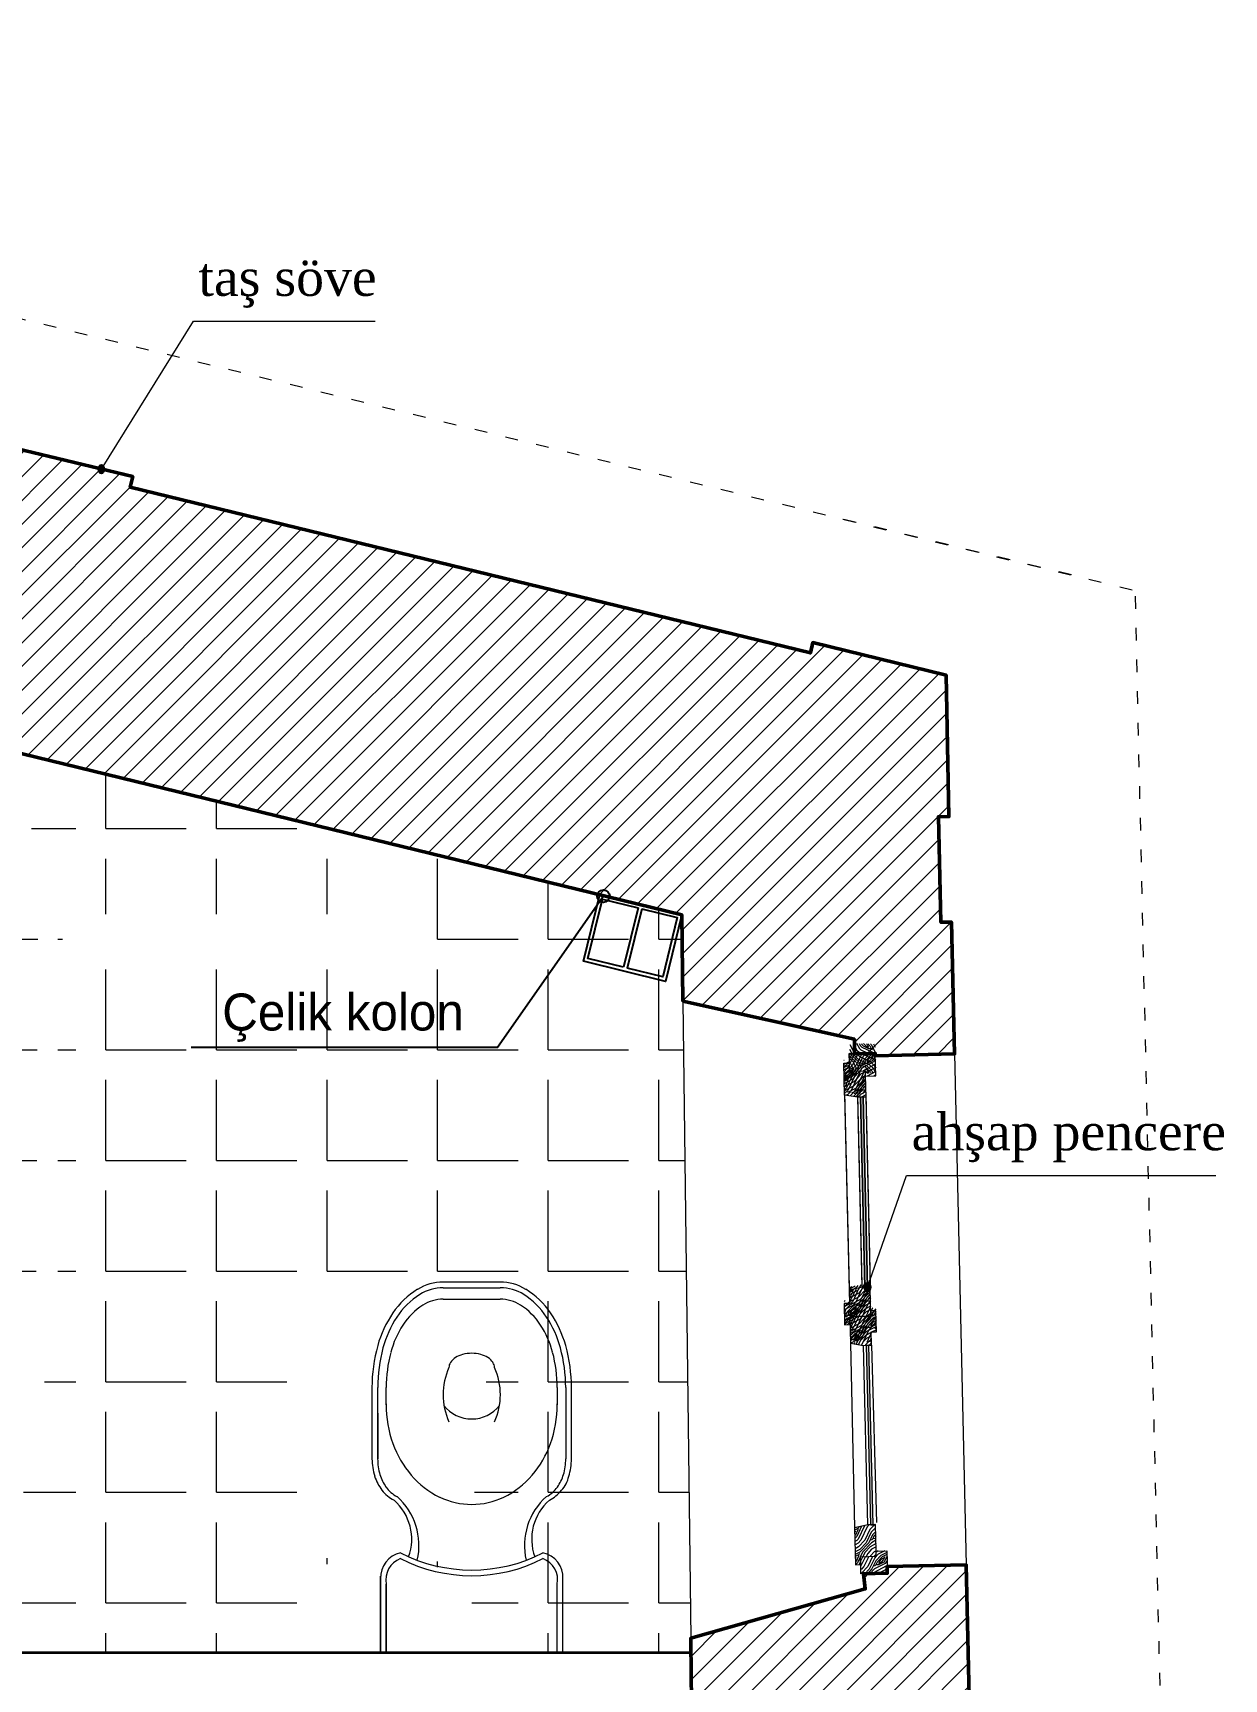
# Model space of a CAD drawing. Header units: millimetres. Extents: x 4980 to 19099, y 3891 to 5773.
# Drawn here: x 18443.1 to 18668.8, y 4458.4 to 4770.2 of the extents above; entities that cross this region are included whole.
import ezdxf

# ---------------------------------------------------------------- set-up
doc = ezdxf.new("R2010")
doc.units = ezdxf.units.MM
doc.linetypes.add('ACAD_ISO03W100', pattern=[30, 12, -18])
for name, color, linetype, lineweight in [('a 0', 252, 'Continuous', 0), ('a 2', 132, 'Continuous', 20), ('a ahşap tarama', 46, 'Continuous', 0), ('a alçıpan duvar', 162, 'Continuous', 35), ('a donatı ıslak', 52, 'Continuous', 15), ('a duvar', 84, 'Continuous', 50), ('a pencere 0', 252, 'Continuous', 0), ('a pencere cam', 121, 'Continuous', 0), ('a pencere doğrama', 41, 'Continuous', 20), ('no3_duvar tarama', 253, 'Continuous', 9), ('PLAN YAZI', 4, 'Continuous', 9)]:
    doc.layers.add(name, color=color, linetype=linetype, lineweight=lineweight)
doc.layers.add('a yazı', color=30, linetype='Continuous')
doc.styles.get("Standard").update_dxf_attribs({"font": 'stylu.ttf', "height": 10})
pattern_1 = [(271.319266, (10507.396, 16476.157), (-4.883557, -5.1137922), [0.25, -4.75]), (181.319266, (10505.6924, 16474.1174), (-5.1137922, 4.883557), [0.5, -4.5]), (226.319266, (10506.1692, 16475.1286), (-4.9986746, -0.11511755), [0.3535, -1.0605, 0.3535, -0.707, 2.475, -2.1215678]), (226.319266, (10507.64, 16476.413), (-4.9986746, -0.11511755), [0.35355, -0.7071, 0.35355, -5.6568678]), (226.319266, (10507.1805, 16474.6518), (-4.9986746, -0.11511755), [0.35355, -6.7175178]), (226.319266, (10507.442, 16474.1577), (-4.9986746, -0.11511755), [0.35355, -6.7175178]), (226.319266, (10506.9248, 16474.896), (-4.9986746, -0.11511755), [0.35355, -6.7175178]), (226.319266, (10506.669, 16475.14), (-4.9986746, -0.11511755), [0.7071, -6.3639678]), (226.319266, (10502.949, 16473.804), (-4.9986746, -0.11511755), [0.7071, -6.3639678]), (226.319266, (10506.4077, 16475.6342), (-4.9986746, -0.11511755), [1.4142, -5.6568678]), (226.319266, (10506.152, 16475.8784), (-4.9986746, -0.11511755), [1.4142, -5.6568678]), (226.319266, (10504.7272, 16472.5947), (-4.9986746, -0.11511755), [1.4142, -5.6568678]), (226.319266, (10505.6464, 16476.117), (-4.9986746, -0.11511755), [1.06066, -6.0104078]), (226.319266, (10504.8735, 16477.0993), (-4.9986746, -0.11511755), [1.06066, -6.0104078]), (226.319266, (10505.385, 16476.611), (-4.9986746, -0.11511755), [1.06066, -6.0104078]), (226.319266, (10503.96, 16473.3273), (-4.9986746, -0.11511755), [1.767767, -5.3033008]), (226.319266, (10503.6987, 16473.8214), (-4.9986746, -0.11511755), [1.767767, -5.3033008]), (226.319266, (10504.96, 16473.3503), (-4.9986746, -0.11511755), [2.4748737, -4.596194]), (244.754215, (10506.9075, 16475.6458), (0.11511754, -4.99867462), [0.559017, -10.6213229]), (244.754215, (10505.431, 16474.6115), (0.11511754, -4.99867462), [0.559017, -10.6213229]), (244.754215, (10505.925, 16474.873), (0.11511754, -4.99867462), [0.559017, -10.6213229]), (244.754215, (10507.4016, 16475.9072), (0.11511754, -4.99867462), [1.118034, -10.0623059]), (244.754215, (10505.1753, 16474.8557), (0.11511754, -4.99867462), [1.677051, -9.5032889]), (244.754215, (10504.9138, 16475.3498), (0.11511754, -4.99867462), [2.236068, -8.9442719]), (244.754215, (10504.6524, 16475.8439), (0.11511754, -4.99867462), [2.236068, -8.9442719]), (244.754215, (10503.1355, 16476.5592), (0.11511754, -4.99867462), [2.236068, -8.9442719]), (244.754215, (10503.6354, 16476.5707), (0.11511754, -4.99867462), [2.795085, -8.3852549]), (244.754215, (10504.141, 16476.3322), (0.11511754, -4.99867462), [2.795085, -8.3852549]), (207.884318, (10506.1808, 16474.6288), (-4.99867462, -0.11511755), [0.559017, -10.6213229]), (207.884318, (10506.6634, 16475.39), (-4.99867462, -0.11511755), [0.559017, -10.6213229]), (207.884318, (10507.396, 16476.1571), (-4.99867462, -0.11511755), [1.118034, -10.0623059]), (207.884318, (10506.6806, 16474.6403), (-4.99867462, -0.11511755), [1.118034, -10.0623059]), (207.884318, (10507.6343, 16476.6628), (-4.99867462, -0.11511755), [1.677051, -9.5032889]), (207.884318, (10507.6228, 16477.1626), (-4.99867462, -0.11511755), [2.236068, -8.9442719]), (207.884318, (10507.4765, 16472.658), (-4.99867462, -0.11511755), [2.236068, -8.9442719]), (207.884318, (10506.9363, 16474.396), (-4.99867462, -0.11511755), [2.236068, -8.9442719]), (207.884318, (10507.4592, 16473.4079), (-4.99867462, -0.11511755), [2.795085, -8.3852549]), (207.884318, (10507.1978, 16473.902), (-4.99867462, -0.11511755), [2.795085, -8.3852549])]
pattern_2 = [(45, (80283.5875, 25655.133), (-2.24506403, 2.24506403), [])]
pattern_3 = [(271.32673, (10361.488, 21165.704), (-4.8828908, -5.1144284), [0.25, -4.75]), (181.32673, (10359.7846, 21163.664), (-5.1144284, 4.8828908), [0.5, -4.5]), (226.326731, (10360.2613, 21164.6755), (-4.9986596, -0.1157688), [0.3535, -1.0605, 0.3535, -0.707, 2.475, -2.1215678]), (226.326731, (10361.732, 21165.96), (-4.9986596, -0.1157688), [0.35355, -0.7071, 0.35355, -5.6568678]), (226.326731, (10361.2726, 21164.1988), (-4.9986596, -0.1157688), [0.35355, -6.7175178]), (226.326731, (10361.534, 21163.7047), (-4.9986596, -0.1157688), [0.35355, -6.7175178]), (226.326731, (10361.017, 21164.443), (-4.9986596, -0.1157688), [0.35355, -6.7175178]), (226.326731, (10360.7612, 21164.687), (-4.9986596, -0.1157688), [0.7071, -6.3639678]), (226.326731, (10357.041, 21163.3506), (-4.9986596, -0.1157688), [0.7071, -6.3639678]), (226.326731, (10360.4997, 21165.181), (-4.9986596, -0.1157688), [1.4142, -5.6568678]), (226.326731, (10360.244, 21165.4253), (-4.9986596, -0.1157688), [1.4142, -5.6568678]), (226.326731, (10358.8196, 21162.1414), (-4.9986596, -0.1157688), [1.4142, -5.6568678]), (226.326731, (10359.7383, 21165.6637), (-4.9986596, -0.1157688), [1.06066, -6.0104078]), (226.326731, (10358.9654, 21166.646), (-4.9986596, -0.1157688), [1.06066, -6.0104078]), (226.326731, (10359.4768, 21166.1577), (-4.9986596, -0.1157688), [1.06066, -6.0104078]), (226.326731, (10358.0525, 21162.874), (-4.9986596, -0.1157688), [1.767767, -5.3033008]), (226.326731, (10357.791, 21163.368), (-4.9986596, -0.1157688), [1.767767, -5.3033008]), (226.326731, (10359.0522, 21162.897), (-4.9986596, -0.1157688), [2.4748737, -4.5961941]), (244.76168, (10360.9996, 21165.1927), (0.1157688, -4.99865958), [0.559017, -10.6213229]), (244.76168, (10359.523, 21164.1583), (0.1157688, -4.99865958), [0.559017, -10.6213229]), (244.76168, (10360.0172, 21164.4198), (0.1157688, -4.99865958), [0.559017, -10.6213229]), (244.76168, (10361.4936, 21165.4542), (0.1157688, -4.99865958), [1.118034, -10.0623059]), (244.76168, (10359.2674, 21164.4024), (0.1157688, -4.99865958), [1.677051, -9.5032889]), (244.76168, (10359.0059, 21164.8965), (0.1157688, -4.99865958), [2.236068, -8.9442719]), (244.76168, (10358.7444, 21165.3906), (0.1157688, -4.99865958), [2.236068, -8.9442719]), (244.76168, (10357.2274, 21166.1056), (0.1157688, -4.99865958), [2.236068, -8.9442719]), (244.76168, (10357.7273, 21166.1172), (0.1157688, -4.99865958), [2.795085, -8.3852549]), (244.76168, (10358.233, 21165.8789), (0.1157688, -4.99865958), [2.795085, -8.3852549]), (207.891782, (10360.273, 21164.1756), (-4.99865958, -0.1157688), [0.559017, -10.6213229]), (207.891782, (10360.7554, 21164.937), (-4.99865958, -0.1157688), [0.559017, -10.6213229]), (207.891782, (10361.4878, 21165.7042), (-4.99865958, -0.1157688), [1.118034, -10.0623059]), (207.891782, (10360.7728, 21164.1872), (-4.99865958, -0.1157688), [1.118034, -10.0623059]), (207.891782, (10361.7262, 21166.2098), (-4.99865958, -0.1157688), [1.677051, -9.5032889]), (207.891782, (10361.7146, 21166.7097), (-4.99865958, -0.1157688), [2.236068, -8.9442719]), (207.891782, (10361.5689, 21162.2051), (-4.99865958, -0.1157688), [2.236068, -8.9442719]), (207.891782, (10361.0285, 21163.943), (-4.99865958, -0.1157688), [2.236068, -8.9442719]), (207.891782, (10361.5515, 21162.955), (-4.99865958, -0.1157688), [2.795085, -8.3852549]), (207.891782, (10361.29, 21163.449), (-4.99865958, -0.1157688), [2.795085, -8.3852549])]
pattern_4 = [(271.32673, (10595.387, 17740.175), (-4.8828908, -5.1144284), [0.25, -4.75]), (181.32673, (10593.684, 17738.135), (-5.1144284, 4.8828908), [0.5, -4.5]), (226.32673, (10594.1607, 17739.146), (-4.9986596, -0.1157688), [0.3535, -1.0605, 0.3535, -0.707, 2.475, -2.1215678]), (226.32673, (10595.6314, 17740.4305), (-4.9986596, -0.1157688), [0.35355, -0.7071, 0.35355, -5.6568678]), (226.32673, (10595.172, 17738.6694), (-4.9986596, -0.1157688), [0.35355, -6.7175178]), (226.32673, (10595.4335, 17738.1753), (-4.9986596, -0.1157688), [0.35355, -6.7175178]), (226.32673, (10594.9163, 17738.9135), (-4.9986596, -0.1157688), [0.35355, -6.7175178]), (226.32673, (10594.6606, 17739.1577), (-4.9986596, -0.1157688), [0.7071, -6.3639678]), (226.32673, (10590.9405, 17737.821), (-4.9986596, -0.1157688), [0.7071, -6.3639678]), (226.32673, (10594.399, 17739.6517), (-4.9986596, -0.1157688), [1.4142, -5.6568678]), (226.32673, (10594.1434, 17739.896), (-4.9986596, -0.1157688), [1.4142, -5.6568678]), (226.32673, (10592.719, 17736.612), (-4.9986596, -0.1157688), [1.4142, -5.6568678]), (226.32673, (10593.6377, 17740.1342), (-4.9986596, -0.1157688), [1.06066, -6.0104078]), (226.32673, (10592.8648, 17741.1166), (-4.9986596, -0.1157688), [1.06066, -6.0104078]), (226.32673, (10593.3762, 17740.6283), (-4.9986596, -0.1157688), [1.06066, -6.0104078]), (226.32673, (10591.952, 17737.3445), (-4.9986596, -0.1157688), [1.767767, -5.3033008]), (226.32673, (10591.6903, 17737.8385), (-4.9986596, -0.1157688), [1.767767, -5.3033008]), (226.32673, (10592.9516, 17737.3676), (-4.9986596, -0.1157688), [2.4748737, -4.596194]), (244.76168, (10594.899, 17739.6633), (0.1157688, -4.99865958), [0.559017, -10.6213229]), (244.76168, (10593.4225, 17738.6288), (0.1157688, -4.99865958), [0.559017, -10.6213229]), (244.76168, (10593.9166, 17738.8904), (0.1157688, -4.99865958), [0.559017, -10.6213229]), (244.76168, (10595.393, 17739.9248), (0.1157688, -4.99865958), [1.118034, -10.0623059]), (244.76168, (10593.1668, 17738.873), (0.1157688, -4.99865958), [1.677051, -9.5032889]), (244.76168, (10592.9053, 17739.367), (0.1157688, -4.99865958), [2.236068, -8.9442719]), (244.76168, (10592.6438, 17739.8611), (0.1157688, -4.99865958), [2.236068, -8.9442719]), (244.76168, (10591.1268, 17740.5762), (0.1157688, -4.99865958), [2.236068, -8.9442719]), (244.76168, (10591.6267, 17740.5878), (0.1157688, -4.99865958), [2.795085, -8.3852549]), (244.76168, (10592.1323, 17740.3494), (0.1157688, -4.99865958), [2.795085, -8.3852549]), (207.891782, (10594.1723, 17738.6462), (-4.99865958, -0.1157688), [0.559017, -10.6213229]), (207.891782, (10594.6548, 17739.4076), (-4.99865958, -0.1157688), [0.559017, -10.6213229]), (207.891782, (10595.3872, 17740.1748), (-4.99865958, -0.1157688), [1.118034, -10.0623059]), (207.891782, (10594.6722, 17738.6578), (-4.99865958, -0.1157688), [1.118034, -10.0623059]), (207.891782, (10595.6256, 17740.6804), (-4.99865958, -0.1157688), [1.677051, -9.5032889]), (207.891782, (10595.614, 17741.1803), (-4.99865958, -0.1157688), [2.236068, -8.9442719]), (207.891782, (10595.4683, 17736.6757), (-4.99865958, -0.1157688), [2.236068, -8.9442719]), (207.891782, (10594.928, 17738.4136), (-4.99865958, -0.1157688), [2.236068, -8.9442719]), (207.891782, (10595.451, 17737.4255), (-4.99865958, -0.1157688), [2.795085, -8.3852549]), (207.891782, (10595.1894, 17737.9196), (-4.99865958, -0.1157688), [2.795085, -8.3852549])]
pattern_5 = [(0, (84926.14, 31022.82), (0, 20.955), [15.24, -5.715]), (90, (84926.14, 31022.82), (-20.955, 1e-15), [15.24, -5.715])]

# ---------------------------------------------------------------- blocks, each defined once
blk = doc.blocks.new('4535353')
at = {"color": 5}
for p, q in [((9628.58, 2179.4), (9628.58, 2167.8)), ((9629.28, 2179.4), (9629.28, 2167.8))]:
    blk.add_line(p, q, dxfattribs=at)
blk.add_lwpolyline([(9620.93, 2180.1), (9636.93, 2180.1), (9636.93, 2167.1), (9620.93, 2167.1), (9620.93, 2180.1)], close=True, dxfattribs=at)
for points in [[(9628.58, 2167.8), (9621.63, 2167.8), (9621.63, 2179.4), (9628.58, 2179.4)], [(9629.28, 2179.4), (9636.23, 2179.4), (9636.23, 2167.8), (9629.28, 2167.8)]]:
    blk.add_lwpolyline(points, dxfattribs=at)

msp = doc.modelspace()

# ---------------------------------------------------------------- hatches: boundary and pattern name
at = {"layer": 'a 0'}
h = msp.add_hatch(dxfattribs=at)
h.set_pattern_fill('ANGLE', color=256, scale=3)
h.set_pattern_definition(pattern_5)
h.paths.add_polyline_path([(18437.2, 4453.42), (18399.77, 4453.42), (18399.77, 4453.42), (18349.22, 4453.42), (18306.35, 4453.42), (18306.35, 4396.66), (18308.15, 4396.66), (18308.15, 4390.66), (18306.95, 4390.66), (18306.95, 4389.31, -0.443871), (18378.62, 4318.59), (18378.62, 4318.53), (18307.82, 4318.53), (18307.65, 4318.38), (18307.65, 4318.38, -1.568183), (18307.65, 4316.66, -0.41455), (18308.15, 4316.16), (18308.15, 4310.66), (18306.35, 4310.66), (18306.35, 4295.48), (18322.08, 4295.47), (18437.2, 4295.45), (18437.2, 4311.66), (18435.4, 4311.66), (18435.4, 4317.16), (18435.4, 4390.16), (18435.4, 4395.66), (18437.2, 4395.66)])
h.paths.add_polyline_path([(18391.92, 4417.96, -0.068527), (18384.26, 4415.12, -0.054705), (18374.49, 4414.05, -0.054871), (18364.7, 4415.13, -0.068276), (18357.06, 4417.96, -0.1063), (18350.82, 4423.25, -0.164897), (18348.75, 4429.32), (18349.52, 4443, -0.314158), (18355.93, 4450.09, -0.043399), (18374.49, 4451.71, -0.043399), (18393.06, 4450.09, -0.314158), (18399.46, 4443.01), (18400.24, 4429.32, -0.164897), (18398.16, 4423.25, -0.106302)], flags=16)
h.paths.add_polyline_path([(18395.68, 4436.58, -0.165518), (18397.1, 4432.4), (18397.1, 4429.35, -0.165527), (18395.68, 4425.16, -0.105662), (18390.48, 4420.75, -0.068688), (18383.61, 4418.19, -0.054871), (18374.49, 4417.18, -0.054871), (18365.38, 4418.19, -0.068289), (18358.54, 4420.72, -0.106321), (18353.31, 4425.16, -0.165511), (18351.88, 4429.35), (18351.88, 4432.39, -0.165527), (18353.31, 4436.58, -0.106321), (18358.54, 4441.02, -0.068289), (18365.38, 4443.56, -0.054871), (18374.49, 4444.56, -0.054871), (18383.61, 4443.56, -0.068289), (18390.44, 4441.02, -0.106321)], flags=0)
h.paths.add_polyline_path([(18371.14, 4435.83, -1), (18377.85, 4435.83, -1)], flags=0)
h.paths.add_polyline_path([(18372.03, 4435.83, -1), (18376.95, 4435.83, -1)], flags=0)
h.paths.add_polyline_path([(18382.78, 4446.48, -1), (18385.15, 4446.48, -1)], flags=0)
h.paths.add_polyline_path([(18373.01, 4448.46, -1), (18375.97, 4448.46, -1)], flags=0)
h.paths.add_polyline_path([(18363.83, 4446.48, -1), (18366.2, 4446.48, -1)], flags=0)
h.paths.add_polyline_path([(18568.22, 4427.07), (18568.12, 4435.12), (18525.08, 4435.12, -0.086715), (18523.57, 4434.52, 0.011551), (18522.33, 4435.12), (18521.97, 4435.12, 0.304821), (18524.78, 4424.55, -0.109754), (18527.07, 4422.64, -0.155418), (18528.45, 4420.01, -0.077452), (18528.97, 4416.71), (18528.97, 4403.21, -0.067359), (18527.91, 4395.37, -0.081873), (18525.01, 4389.08, -0.105754), (18520.4, 4384.64, -0.139306), (18515.51, 4383.22), (18510.07, 4383.22), (18504.71, 4383.22, -0.141763), (18499.74, 4384.64, -0.105754), (18495.12, 4389.08, -0.080502), (18492.26, 4395.26, -0.06833), (18491.17, 4403.2), (18491.17, 4416.7), (18491.17, 4416.7, -0.075898), (18491.66, 4419.94, -0.089125), (18493.07, 4422.64, -0.109744), (18495.36, 4424.55, 0.304821), (18498.17, 4435.12), (18497.81, 4435.12, 0.011551), (18496.57, 4434.52, -0.086715), (18495.05, 4435.12), (18447.2, 4435.12), (18447.2, 4396.66), (18449, 4396.66), (18449, 4390.66), (18447.8, 4390.66), (18447.8, 4389.31, -0.443871), (18519.48, 4318.59), (18519.48, 4318.53), (18448.68, 4318.53), (18448.5, 4318.38), (18448.5, 4318.38, -1.568183), (18448.5, 4316.66, -0.41455), (18449, 4316.16), (18449, 4310.66), (18447.2, 4310.66), (18447.2, 4295.44), (18451.06, 4295.44), (18539.08, 4295.42), (18569.86, 4295.41), (18569.76, 4303.7)])
h.paths.add_polyline_path([(18492.79, 4453.42), (18447.2, 4453.42), (18447.2, 4435.12), (18495.05, 4435.12, -0.248921), (18492.79, 4438.93)])
h.paths.add_polyline_path([(18567.98, 4446.11), (18567.89, 4453.42), (18527.35, 4453.42), (18527.35, 4439.38, -0.274452), (18525.08, 4435.12), (18568.12, 4435.12)])
h.paths.add_polyline_path([(18435.4, 4604.69), (18435.4, 4610.19), (18437.2, 4610.19), (18437.2, 4634.64), (18434.56, 4635.28), (18328.03, 4661.26), (18306.35, 4666.55), (18306.35, 4627.79), (18330.42, 4629.15, -0.165556), (18337.06, 4626.89, -0.106295), (18342.59, 4620.36, -0.068273), (18345.51, 4612.5, -0.054871), (18346.61, 4602.51, -0.055642), (18344.64, 4592.72, 0.054871), (18345.72, 4602.51, 0.054871), (18344.64, 4612.31, 0.069098), (18341.76, 4620.03, 0.105026), (18336.52, 4626.18, 0.164897), (18330.44, 4628.26), (18316.76, 4627.48, 0.314158), (18309.68, 4621.08, 0.043399), (18308.06, 4602.51, 0.039562), (18309.4, 4585.57), (18319.32, 4585.57, -0.017543), (18318.75, 4586.56, -0.068289), (18316.21, 4593.4, -0.054871), (18315.21, 4602.51, -0.054871), (18316.21, 4611.63, -0.068289), (18318.75, 4618.46, -0.106321), (18323.18, 4623.7, -0.165511), (18327.37, 4625.12), (18330.42, 4625.12, -0.165527), (18334.61, 4623.7, -0.106321), (18339.04, 4618.46, -0.068289), (18341.58, 4611.63, -0.054871), (18342.58, 4602.51, -0.054871), (18341.58, 4593.4, -0.068688), (18339.02, 4586.52, -0.105662), (18334.61, 4581.33, -0.165518), (18330.42, 4579.9), (18327.37, 4579.9, -0.165527), (18323.18, 4581.33, -0.064543), (18320.22, 4584.29), (18317.12, 4577.52), (18330.44, 4576.77), (18330.42, 4575.88), (18306.35, 4577.24), (18306.35, 4556.45), (18308.15, 4556.45), (18308.15, 4550.45), (18306.95, 4550.45), (18306.95, 4549.1, -0.443871), (18378.62, 4478.39), (18378.62, 4478.33), (18307.82, 4478.33), (18307.65, 4478.18), (18307.65, 4478.18, -1.568183), (18307.65, 4476.45, -0.41455), (18308.15, 4475.95), (18308.15, 4470.45), (18306.35, 4470.45), (18306.35, 4463.42), (18437.2, 4463.42), (18437.2, 4526.19), (18435.4, 4526.19), (18435.4, 4531.69)])
h.paths.add_polyline_path([(18312.1, 4593.04, -1), (18314.47, 4593.04, -1)], flags=16)
h.paths.add_polyline_path([(18309.82, 4602.51, -1), (18312.79, 4602.51, -1)], flags=16)
h.paths.add_polyline_path([(18312.1, 4611.99, -1), (18314.47, 4611.99, -1)], flags=16)
h = msp.add_hatch(dxfattribs=at)
h.set_pattern_fill('ANGLE', color=256, scale=3)
h.set_pattern_definition(pattern_5)
h.paths.add_polyline_path([(18566.22, 4586.86), (18566.02, 4603.22), (18526.5, 4612.86), (18434.56, 4635.28), (18447.2, 4611.19), (18448.5, 4611.19, -0.414214), (18449, 4610.69), (18449, 4605.69, -0.414214), (18448.5, 4605.19), (18448.5, 4605.19), (18448.5, 4604.66, -0.872213), (18448.68, 4603.39), (18448.68, 4603.31), (18519.48, 4603.31), (18519.48, 4603.25, -0.017462), (18519.52, 4598.51), (18518.48, 4598.51), (18518.48, 4597.51), (18449.68, 4597.51), (18449.68, 4598.51), (18448.68, 4598.51), (18448.68, 4603.31), (18448.67, 4603.39, -0.493158), (18447.85, 4604.01), (18447.85, 4604.01), (18444.59, 4604.01), (18444.59, 4603.95), (18444.41, 4603.96), (18444.4, 4603.85), (18444.26, 4604.07), (18444.12, 4604.07), (18444.09, 4604.02), (18444.09, 4604.01), (18444.4, 4604.01), (18444.4, 4604.19), (18444.19, 4604.19), (18444.26, 4604.07), (18444.59, 4604.09), (18444.59, 4604.01), (18447.8, 4604.01), (18447.8, 4605.12), (18447, 4605.12), (18447, 4606.12), (18447.8, 4606.12), (18447.8, 4607.19), (18437.78, 4607.19), (18437.78, 4605.39), (18439.28, 4605.39), (18439.28, 4604.19), (18437.78, 4604.19), (18437.78, 4602.19), (18443.59, 4602.19), (18443.59, 4602.95), (18443.42, 4602.96), (18443.4, 4602.85), (18443.26, 4603.07), (18443.2, 4603.07, -0.506178), (18443.99, 4602.88, -0.499763), (18443.59, 4602.19), (18437.78, 4602.19), (18437.78, 4604.19), (18437.2, 4604.19), (18435.4, 4604.19), (18435.4, 4531.69, -0.414214), (18435.9, 4532.19), (18437.78, 4532.19), (18437.78, 4534.19), (18443.59, 4534.19), (18443.59, 4533.14), (18444.59, 4533.14), (18444.59, 4533.19, -0.268071), (18444.99, 4532.88), (18444.99, 4532.19), (18435.4, 4532.19), (18447.8, 4531.19), (18448.5, 4531.19, -0.414214), (18449, 4530.69), (18449, 4525.69, -0.414214), (18448.5, 4525.19), (18447.2, 4525.19), (18435.62, 4463.42), (18492.79, 4463.42), (18492.79, 4477.46, -0.369972), (18496.57, 4482.32, 0.014436), (18498.12, 4481.59, 0.308955), (18495.36, 4492.29, -0.109744), (18493.07, 4494.2, -0.089125), (18491.66, 4496.9, -0.075968), (18491.17, 4500.15), (18491.17, 4513.64, -0.068331), (18492.26, 4521.59, -0.080502), (18495.12, 4527.77, -0.105754), (18499.74, 4532.21, -0.139306), (18504.62, 4533.62), (18510.07, 4533.62), (18515.42, 4533.62, -0.141763), (18520.4, 4532.21, -0.105754), (18525.01, 4527.77, -0.081873), (18527.91, 4521.47, -0.067359), (18528.97, 4513.64), (18528.97, 4513.64), (18528.97, 4500.14, -0.077488), (18528.45, 4496.84, -0.155418), (18527.07, 4494.2, -0.109754), (18524.78, 4492.29, 0.308957), (18522.02, 4481.59, -0.224788), (18496.57, 4482.32, 0.369972), (18492.79, 4477.46), (18492.79, 4463.42), (18493.87, 4463.42), (18493.87, 4476.38, -0.367583), (18496.57, 4481.24, 0.240001), (18523.57, 4481.24, -0.367542), (18526.27, 4476.38), (18526.27, 4463.42), (18567.76, 4463.42), (18567.73, 4466.17)])
h.paths.add_polyline_path([(18442.99, 4603.24), (18442.99, 4603.19), (18443.09, 4603.02), (18443.22, 4603.24)], flags=16)
h.paths.add_polyline_path([(18444.86, 4603.85), (18444.59, 4603.85), (18444.59, 4603.29, 0.154736), (18444.8, 4603.4, 0.214357)], flags=16)
h.paths.add_polyline_path([(18447.8, 4532.54), (18445, 4532.54), (18445, 4533.54), (18443.9, 4533.54, -0.197182), (18443.69, 4533.32), (18443.69, 4534.06), (18444, 4602.84), (18445, 4602.84), (18445, 4603.84), (18447.8, 4603.84)], flags=16)
h.paths.add_polyline_path([(18444.59, 4603.19), (18444.59, 4603.84), (18444.54, 4603.85), (18444.54, 4603.24)], flags=16)
at = {"layer": 'a ahşap tarama', "lineweight": 5}
h = msp.add_hatch(dxfattribs=at)
h.set_pattern_fill('WOODFACE', color=256, scale=5, angle=271.3248, style=0, pattern_type=2)
h.set_pattern_definition([(271.324762, (27273.4784, 13812.844), (5.1142606, -4.8830665), [0.25, -4.75]), (1.324762, (27275.274, 13810.885), (4.8830665, 5.1142606), [0.5, -4.5]), (316.324762, (27274.7512, 13811.8732), (4.9986636, 0.115597), [0.3535, -1.0605, 0.3535, -0.707, 2.475, -2.1215678]), (316.324762, (27273.2227, 13813.0882), (4.9986636, 0.115597), [0.35355, -0.7071, 0.35355, -5.6568678]), (316.324762, (27273.763, 13811.3503), (4.9986636, 0.115597), [0.35355, -6.7175178]), (316.324762, (27273.5247, 13810.8446), (4.9986636, 0.115597), [0.35355, -6.7175178]), (316.324762, (27274.0072, 13811.606), (4.9986636, 0.115597), [0.35355, -6.7175178]), (316.324762, (27274.2513, 13811.8617), (4.9986636, 0.115597), [0.7071, -6.3639678]), (316.324762, (27278.0292, 13810.6987), (4.9986636, 0.115597), [0.7071, -6.3639678]), (316.324762, (27274.4897, 13812.3673), (4.9986636, 0.115597), [1.4142, -5.6568678]), (316.324762, (27274.734, 13812.623), (4.9986636, 0.115597), [1.4142, -5.6568678]), (316.324762, (27276.3086, 13809.4086), (4.9986636, 0.115597), [1.4142, -5.6568678]), (316.324762, (27275.228, 13812.8845), (4.9986636, 0.115597), [1.06066, -6.0104078]), (316.324762, (27275.9546, 13813.9016), (4.9986636, 0.115597), [1.06066, -6.0104078]), (316.324762, (27275.4663, 13813.3902), (4.9986636, 0.115597), [1.06066, -6.0104078]), (316.324762, (27277.041, 13810.1757), (4.9986636, 0.115597), [1.767767, -5.3033008]), (316.324762, (27277.2794, 13810.6814), (4.9986636, 0.115597), [1.767767, -5.3033008]), (316.324762, (27276.0413, 13810.1526), (4.9986636, 0.115597), [2.4748737, -4.596194]), (297.889814, (27273.9899, 13812.3558), (0.11559703, -4.99866355), [0.559017, -10.6213229]), (297.889814, (27275.5126, 13811.3907), (0.11559703, -4.99866355), [0.559017, -10.6213229]), (297.889814, (27275.007, 13811.629), (0.11559703, -4.99866355), [0.559017, -10.6213229]), (297.889814, (27273.4842, 13812.5941), (0.11559703, -4.99866355), [1.118034, -10.0623059]), (297.889814, (27275.7567, 13811.6464), (0.11559703, -4.99866355), [1.677051, -9.503289]), (297.889814, (27275.995, 13812.152), (0.11559703, -4.99866355), [2.236068, -8.944272]), (297.889814, (27276.2335, 13812.6577), (0.11559703, -4.99866355), [2.236068, -8.944272]), (297.889814, (27277.7157, 13813.4422), (0.11559703, -4.99866355), [2.236068, -8.944272]), (297.889814, (27277.2159, 13813.4306), (0.11559703, -4.99866355), [2.795085, -8.3852549]), (297.889814, (27276.7218, 13813.1691), (0.11559703, -4.99866355), [2.795085, -8.3852549]), (334.759711, (27274.7628, 13811.3734), (4.99866355, 0.11559702), [0.559017, -10.6213229]), (334.759711, (27274.2456, 13812.1116), (4.99866355, 0.11559702), [0.559017, -10.6213229]), (334.759711, (27273.4784, 13812.844), (4.99866355, 0.11559702), [1.118034, -10.0623059]), (334.759711, (27274.263, 13811.3618), (4.99866355, 0.11559702), [1.118034, -10.0623059]), (334.759711, (27273.217, 13813.3382), (4.99866355, 0.11559702), [1.677051, -9.503289]), (334.759711, (27273.2054, 13813.838), (4.99866355, 0.11559702), [2.236068, -8.944272]), (334.759711, (27273.5593, 13809.345), (4.99866355, 0.11559702), [2.236068, -8.944272]), (334.759711, (27274.0187, 13811.106), (4.99866355, 0.11559702), [2.236068, -8.944272]), (334.759711, (27273.542, 13810.0948), (4.99866355, 0.11559702), [2.795085, -8.3852549]), (334.759711, (27273.7804, 13810.6005), (4.99866355, 0.11559702), [2.795085, -8.3852549])])
h.paths.add_polyline_path([(18602.74, 4575.26), (18602.79, 4573.26), (18600.77, 4573.21), (18600.75, 4574.21), (18597.75, 4574.14), (18597.71, 4575.64), (18597.89, 4578.9), (18602.66, 4578.72)])
h = msp.add_hatch(dxfattribs=at)
h.set_pattern_fill('WOODFACE', color=256, scale=5, angle=271.3193, style=0, pattern_type=2)
h.set_pattern_definition(pattern_1)
h.paths.add_polyline_path([(18600.87, 4569.21), (18599.37, 4569.18), (18596.86, 4569.62), (18596.72, 4575.62), (18597.71, 4575.64), (18597.75, 4574.14), (18600.75, 4574.21), (18600.77, 4573.21)])
h = msp.add_hatch(dxfattribs=at)
h.set_pattern_fill('WOODFACE', color=256, scale=5, angle=271.3267, style=0, pattern_type=2)
h.set_pattern_definition(pattern_4)
h.paths.add_polyline_path([(18600.88, 4568.65), (18599.38, 4568.62), (18596.87, 4569.06), (18596.73, 4575.06), (18597.73, 4575.08), (18597.77, 4573.58), (18600.76, 4573.65), (18600.78, 4572.65)])
h = msp.add_hatch(dxfattribs=at)
h.set_pattern_fill('WOODFACE', color=256, scale=5, angle=271.3267, style=0, pattern_type=2)
h.set_pattern_definition(pattern_3)
h.paths.add_polyline_path([(18597.69, 4576.83), (18597.77, 4573.58), (18600.76, 4573.65), (18600.78, 4572.65), (18602.79, 4572.7), (18602.74, 4574.7), (18602.69, 4576.95)])
h = msp.add_hatch(dxfattribs=at)
h.set_pattern_fill('WOODFACE', color=256, scale=5, angle=271.3193, style=0, pattern_type=2)
h.set_pattern_definition(pattern_1)
h.paths.add_polyline_path([(18601.7, 4533.22), (18600.2, 4533.19), (18597.71, 4532.63), (18597.77, 4530.13), (18596.77, 4530.11), (18596.86, 4526.11), (18597.86, 4526.13), (18597.83, 4527.63), (18601.41, 4527.71), (18601.83, 4527.72), (18601.7, 4533.01)])
h = msp.add_hatch(dxfattribs=at)
h.set_pattern_fill('WOODFACE', color=256, scale=5, angle=271.3267, style=0, pattern_type=2)
h.set_pattern_definition(pattern_4)
h.paths.add_polyline_path([(18601.72, 4532.66), (18600.22, 4532.63), (18597.73, 4532.07), (18597.79, 4529.57), (18596.79, 4529.55), (18596.88, 4525.55), (18597.88, 4525.57), (18597.84, 4527.07), (18601.42, 4527.16), (18601.84, 4527.16), (18601.72, 4532.46)])
h = msp.add_hatch(dxfattribs=at)
h.set_pattern_fill('WOODFACE', color=256, scale=5, angle=271.3193, style=0, pattern_type=2)
h.set_pattern_definition(pattern_1)
h.paths.add_polyline_path([(18597.94, 4522.63), (18600.45, 4522.19), (18601.95, 4522.22), (18601.9, 4524.72), (18602.9, 4524.75), (18602.8, 4528.75), (18601.8, 4528.72), (18601.83, 4527.72), (18598.25, 4527.64), (18597.83, 4527.63)])
h = msp.add_hatch(dxfattribs=at)
h.set_pattern_fill('WOODFACE', color=256, scale=5, angle=271.3267, style=0, pattern_type=2)
h.set_pattern_definition(pattern_4)
h.paths.add_polyline_path([(18597.96, 4522.07), (18600.47, 4521.63), (18601.97, 4521.67), (18601.91, 4524.17), (18602.91, 4524.19), (18602.82, 4528.19), (18601.82, 4528.16), (18601.84, 4527.16), (18598.26, 4527.08), (18597.84, 4527.07)])
h = msp.add_hatch(dxfattribs=at)
h.set_pattern_fill('WOODFACE', color=256, scale=5, angle=271.3267, style=0, pattern_type=2)
h.set_pattern_definition(pattern_4)
h.paths.add_polyline_path([(18602.74, 4487.68), (18601.26, 4487.64), (18598.77, 4487.08), (18598.93, 4480.09), (18599.92, 4480.11), (18599.89, 4481.61), (18602.88, 4481.68), (18602.86, 4482.68)])
h = msp.add_hatch(dxfattribs=at)
h.set_pattern_fill('WOODFACE', color=256, scale=5, angle=271.3267, style=0, pattern_type=2)
h.set_pattern_definition(pattern_3)
h.paths.add_polyline_path([(18599.96, 4478.36), (18599.89, 4481.61), (18602.88, 4481.68), (18602.86, 4482.68), (18604.86, 4482.72), (18604.91, 4480.72), (18604.96, 4478.47)])
at = {"layer": 'a pencere cam', "lineweight": 5}
for points in [[(18599.88, 4568.63), (18600.72, 4532.64), (18601.22, 4532.65), (18600.38, 4568.64)], [(18600.97, 4521.64), (18601.76, 4487.65), (18602.26, 4487.66), (18601.47, 4521.65)]]:
    msp.add_hatch(color=256, dxfattribs=at).paths.add_polyline_path(points)
at = {"layer": 'no3_duvar tarama'}
h = msp.add_hatch(dxfattribs=at)
h.set_pattern_fill('ANSI31', color=256, style=0)
h.set_pattern_definition(pattern_2)
h.paths.add_polyline_path([(18435.29, 4669.99), (18436.47, 4674.85), (18434.29, 4675.38), (18438.3, 4691.89), (18461.99, 4686.19), (18461.52, 4684.17), (18590.38, 4652.81), (18590.85, 4654.75), (18616.11, 4648.61), (18616.65, 4621.81), (18614.65, 4621.77), (18615.12, 4601.77), (18617.12, 4601.82), (18617.7, 4576.83), (18602.7, 4576.48), (18602.69, 4576.95), (18598.74, 4576.86), (18598.74, 4579.61), (18566.22, 4586.86), (18566.02, 4603.22), (18526.5, 4612.86), (18443.7, 4633.05), (18434.56, 4635.28), (18438.93, 4669.1)])
h = msp.add_hatch(dxfattribs=at)
h.set_pattern_fill('ANSI31', color=256, style=0)
h.set_pattern_definition(pattern_2)
h.paths.add_polyline_path([(18567.82, 4458.96), (18567.73, 4466.17), (18600.79, 4475.51), (18600.46, 4478.37), (18604.96, 4478.47), (18604.93, 4479.72), (18619.92, 4480.06), (18620.48, 4455.07), (18618.49, 4455.02), (18618.89, 4437.03), (18620.94, 4437.07), (18621.5, 4413.46), (18606.41, 4413.11), (18606.41, 4413.46), (18601.41, 4413.34), (18601.36, 4417.4), (18568.22, 4427.07), (18567.98, 4446.11)])
at = {"layer": 'PLAN YAZI'}
h = msp.add_hatch(color=256, dxfattribs=at)
h.dxf.hatch_style = 1
edge = h.paths.add_edge_path()
edge.add_ellipse((18456.04, 4687.62), major_axis=(-0.021, 0.888), ratio=0.6911, start_angle=0, end_angle=360)
h = msp.add_hatch(color=256, dxfattribs=at)
h.dxf.hatch_style = 1
edge = h.paths.add_edge_path()
edge.add_ellipse((18601.22, 4532.65), major_axis=(-0.021, 0.888), ratio=0.6911, start_angle=0, end_angle=360)

# ---------------------------------------------------------------- linework, layer by layer
at = {"layer": 'a 2', "linetype": 'ACAD_ISO03W100', "ltscale": 0.2}
msp.add_line((18639.88, 4667.57), (16439.77, 5203.32), dxfattribs=at)
at = {"layer": 'a 2'}
msp.add_line((18566.22, 4586.86), (18567.73, 4466.17), dxfattribs=at)
at = {"layer": 'a 2', "linetype": 'ACAD_ISO03W100', "ltscale": 0.2}
for points in [[(16442.52, 5214.64), (15599.16, 5419.87), (15436.88, 5232.74), (15837.92, 4205.95), (18662.33, 4205.29), (18651.95, 4664.63)], [(18596.53, 4678.12), (18651.95, 4664.63)]]:
    msp.add_lwpolyline(points, dxfattribs=at)
at = {"layer": 'a 2'}
msp.add_lwpolyline([(18617.7, 4576.83), (18619.92, 4480.06)], dxfattribs=at)
at = {"layer": 'a alçıpan duvar'}
msp.add_lwpolyline([(18567.76, 4463.42), (18437.2, 4463.42)], dxfattribs=at)
at = {"layer": 'a donatı ıslak'}
for p, q in [((18526.22, 4533.62), (18520.82, 4533.62)), ((18520.82, 4532.54), (18526.22, 4532.54)), ((18531.62, 4533.62), (18526.22, 4533.62)), ((18526.22, 4532.54), (18531.62, 4532.54)), ((18520.82, 4530.38), (18526.22, 4530.38)), ((18526.22, 4530.38), (18531.62, 4530.38)), ((18507.32, 4513.64), (18507.32, 4500.14)), ((18508.4, 4508.78), (18508.4, 4513.64)), ((18510.02, 4510.4), (18510.02, 4513.64)), ((18542.42, 4513.64), (18542.42, 4510.4)), ((18544.04, 4513.64), (18544.04, 4508.78)), ((18545.11, 4500.14), (18545.12, 4513.64)), ((18508.4, 4508.78), (18508.4, 4500.14)), ((18508.4, 4500.14), (18508.4, 4508.78)), ((18544.04, 4508.78), (18544.04, 4500.14)), ((18508.94, 4463.42), (18508.94, 4477.91)), ((18508.94, 4477.46), (18508.94, 4463.42)), ((18510.02, 4476.38), (18510.02, 4463.42)), ((18510.02, 4463.42), (18510.02, 4476.38)), ((18542.42, 4463.42), (18542.42, 4476.38)), ((18543.5, 4463.42), (18543.5, 4477.46)), ((18508.94, 4463.42), (18543.5, 4463.42))]:
    msp.add_line(p, q, dxfattribs=at)
for centre, radius, start, end in [((18523.95, 4519.2), 15.31, 121.5098, 145.9541), ((18524, 4519.14), 14.32, 122.2242, 146.6894), ((18520.82, 4524.32), 9.3, 90, 121.5098), ((18520.82, 4524.2), 8.35, 90, 122.2243), ((18531.62, 4524.32), 9.3, 58.4902, 90), ((18531.62, 4524.2), 8.35, 57.7757, 90), ((18528.43, 4519.14), 14.32, 33.3106, 57.7758), ((18528.48, 4519.2), 15.31, 34.0459, 58.4902), ((18528.92, 4515.84), 21.31, 145.954, 164.3645), ((18523.76, 4518.65), 12.6, 122.7017, 147.1715), ((18520.82, 4523.24), 7.14, 89.9999, 122.7018), ((18531.62, 4523.24), 7.14, 57.2982, 90.0001), ((18528.67, 4518.65), 12.6, 32.8285, 57.2983), ((18523.51, 4515.84), 21.31, 15.6355, 34.046), ((18529.06, 4515.82), 20.37, 146.6894, 164.7731), ((18528.45, 4515.63), 18.18, 147.1714, 165.0382), ((18523.98, 4515.63), 18.18, 14.9618, 32.8286), ((18523.37, 4515.82), 20.37, 15.2269, 33.3106), ((18536.78, 4513.64), 29.47, 164.3645, 180), ((18515.65, 4513.64), 29.47, 0, 15.6356), ((18537.06, 4513.64), 28.66, 164.7731, 180), ((18535.87, 4513.64), 25.86, 165.0382, 180), ((18523.63, 4517.42), 1.73, 146.466, 180), ((18524.87, 4516.6), 3.22, 122.0054, 146.4659), ((18525.68, 4515.3), 4.75, 104.5143, 122.0054), ((18526.22, 4513.24), 6.89, 90, 104.5142), ((18526.22, 4513.24), 6.89, 75.4858, 90), ((18526.75, 4515.3), 4.75, 57.9946, 75.4857), ((18527.57, 4516.6), 3.22, 33.5341, 57.9946), ((18528.8, 4517.42), 1.73, 0.0001, 33.5341), ((18516.56, 4513.64), 25.86, 0, 14.9618), ((18515.37, 4513.64), 28.66, 360, 15.2269), ((18533.27, 4512.27), 12.48, 155.6249, 204.236), ((18533.27, 4512.27), 12.48, 155.6249, 204.236), ((18519.17, 4512.27), 12.48, 335.764, 24.3751), ((18532.01, 4510.4), 22, 179.6125, 180), ((18532.01, 4510.4), 22, 180, 199.5469), ((18526.22, 4514.45), 6.75, 218.6691, 321.3309), ((18520.42, 4510.4), 22, 340.4531, 0), ((18520.42, 4510.4), 22, 0, 0.3875), ((18529.18, 4509.4), 18.99, 199.547, 220.6012), ((18523.25, 4509.4), 18.99, 319.3988, 340.453), ((18518.21, 4500.14), 10.89, 179.9977, 180.0023), ((18518.21, 4500.14), 10.89, 179.9977, 180.0023), ((18518.18, 4500.15), 10.86, 180.0168, 197.7314), ((18518.94, 4500.14), 10.55, 179.9953, 180), ((18518.94, 4500.14), 10.55, 179.9953, 180), ((18518.94, 4500.14), 10.55, 180, 196.4817), ((18533.49, 4500.14), 10.55, 343.5183, 360), ((18533.49, 4500.14), 10.55, 0, 0.0047), ((18534.26, 4500.14), 10.85, 342.2799, 0), ((18534.26, 4500.14), 10.85, 0, 0.0046), ((18516.02, 4499.46), 8.6, 197.7201, 217.6467), ((18516.41, 4499.39), 7.91, 196.4818, 215.5376), ((18527.37, 4507.85), 16.61, 220.6013, 244.2079), ((18525.06, 4507.85), 16.61, 295.7921, 319.3987), ((18536.02, 4499.39), 7.91, 324.4624, 343.5182), ((18539.77, 4497.69), 4.9, 314.642, 349.9912), ((18514.66, 4498.41), 6.88, 217.6468, 242.6955), ((18514.81, 4498.25), 5.94, 215.5377, 242.3797), ((18537.62, 4498.25), 5.94, 297.6202, 324.4623), ((18537.77, 4498.41), 6.88, 297.3045, 322.3532), ((18505.05, 4484.92), 9.8, 340.1279, 48.8037), ((18503.89, 4483.76), 12.33, 346.7635, 48.4953), ((18526.22, 4505.46), 13.95, 244.2079, 270), ((18526.22, 4505.46), 13.95, 270, 295.7921), ((18548.54, 4483.76), 12.33, 131.5047, 193.2365), ((18547.38, 4484.92), 9.8, 131.1963, 199.8721), ((18513.66, 4477.69), 4.73, 101.5237, 182.7263), ((18513.66, 4477.69), 4.73, 101.5237, 182.7263), ((18514.22, 4477.23), 4.29, 110.5809, 191.3099), ((18526.22, 4508.83), 29.75, 243.0085, 296.9915), ((18526.22, 4507.75), 29.75, 243.0085, 296.9915), ((18538.77, 4477.69), 4.73, 357.2737, 78.4763), ((18538.21, 4477.23), 4.29, 348.6901, 69.4191)]:
    msp.add_arc(centre, radius, start, end, dxfattribs=at)
at = {"layer": 'a duvar'}
for points in [[(18438.3, 4691.89), (18461.99, 4686.19), (18461.52, 4684.17), (18590.38, 4652.81), (18590.85, 4654.75), (18616.11, 4648.61), (18616.65, 4621.81), (18614.65, 4621.77), (18615.12, 4601.77), (18617.12, 4601.82), (18617.7, 4576.83), (18602.7, 4576.48), (18602.69, 4576.95), (18598.74, 4576.86), (18598.74, 4579.61), (18566.22, 4586.86), (18566.02, 4603.22), (18526.5, 4612.86), (18443.7, 4633.05), (18434.56, 4635.28)], [(18567.82, 4458.96), (18567.73, 4466.17), (18600.79, 4475.51), (18600.46, 4478.37), (18604.96, 4478.47), (18604.93, 4479.72), (18619.92, 4480.06), (18620.48, 4455.07), (18618.49, 4455.02), (18618.89, 4437.03), (18620.94, 4437.07), (18621.5, 4413.46), (18606.41, 4413.11), (18606.41, 4413.46), (18601.41, 4413.34), (18601.36, 4417.4), (18568.22, 4427.07), (18567.98, 4446.11), (18567.82, 4458.96)]]:
    msp.add_lwpolyline(points, dxfattribs=at)
at = {"layer": 'a pencere 0'}
for points in [[(18596.86, 4569.62), (18597.71, 4532.63)], [(18596.87, 4569.06), (18597.73, 4532.07)], [(18600.2, 4533.19), (18599.37, 4569.18)], [(18600.22, 4532.63), (18599.38, 4568.62)], [(18600.87, 4569.21), (18601.7, 4533.22)], [(18600.88, 4568.65), (18601.72, 4532.66)], [(18597.96, 4522.07), (18598.77, 4487.08)], [(18601.26, 4487.64), (18600.47, 4521.63)], [(18601.97, 4521.67), (18602.91, 4488.1)]]:
    msp.add_lwpolyline(points, dxfattribs=at)
at = {"layer": 'a pencere cam', "lineweight": 5}
for p, q in [((18597.77, 4573.58), (18600.76, 4573.65)), ((18600.38, 4568.64), (18601.22, 4532.65)), ((18602.26, 4487.66), (18601.47, 4521.65))]:
    msp.add_line(p, q, dxfattribs=at)
for points in [[(18599.88, 4568.63), (18600.72, 4532.64), (18601.22, 4532.65), (18600.38, 4568.64)], [(18600.97, 4521.64), (18601.76, 4487.65), (18602.26, 4487.66), (18601.47, 4521.65)]]:
    msp.add_lwpolyline(points, close=True, dxfattribs=at)
for points in [[(18600.72, 4532.64), (18599.88, 4568.63)], [(18600.97, 4521.64), (18601.76, 4487.65)]]:
    msp.add_lwpolyline(points, dxfattribs=at)
at = {"layer": 'a pencere doğrama'}
for points in [[(18600.88, 4568.65), (18599.38, 4568.62), (18596.87, 4569.06), (18596.73, 4575.06), (18597.73, 4575.08), (18597.77, 4573.58), (18600.76, 4573.65), (18600.78, 4572.65), (18600.88, 4568.65)], [(18597.69, 4576.83), (18597.77, 4573.58), (18600.76, 4573.65), (18600.78, 4572.65), (18602.79, 4572.7), (18602.74, 4574.7), (18602.69, 4576.95), (18597.69, 4576.83)], [(18601.72, 4532.66), (18600.22, 4532.63), (18597.73, 4532.07), (18597.79, 4529.57), (18596.79, 4529.55), (18596.88, 4525.55), (18597.88, 4525.57), (18597.84, 4527.07), (18601.42, 4527.16), (18601.84, 4527.16), (18601.72, 4532.46), (18601.72, 4532.66)], [(18597.96, 4522.07), (18600.47, 4521.63), (18601.97, 4521.67), (18601.91, 4524.17), (18602.91, 4524.19), (18602.82, 4528.19), (18601.82, 4528.16), (18601.84, 4527.16), (18598.26, 4527.08), (18597.84, 4527.07), (18597.96, 4522.07), (18597.96, 4522.07)], [(18602.74, 4487.68), (18601.26, 4487.64), (18598.77, 4487.08), (18598.93, 4480.09), (18599.92, 4480.11), (18599.89, 4481.61), (18602.88, 4481.68), (18602.86, 4482.68), (18602.74, 4487.68)], [(18599.96, 4478.36), (18599.89, 4481.61), (18602.88, 4481.68), (18602.86, 4482.68), (18604.86, 4482.72), (18604.91, 4480.72), (18604.96, 4478.47), (18599.96, 4478.36)]]:
    msp.add_lwpolyline(points, dxfattribs=at)
at = {"layer": 'a yazı'}
msp.add_lwpolyline([(18551.17, 4606.73), (18531.12, 4578.08), (18473.07, 4578.08)], dxfattribs=at)
msp.add_circle((18551.17, 4606.73), 1.19, dxfattribs=at)
at = {"layer": 'PLAN YAZI'}
for p, q in [((18456.04, 4687.62), (18473.49, 4715.66)), ((18473.49, 4715.66), (18507.9, 4715.66)), ((18601.22, 4532.65), (18608.61, 4553.82)), ((18608.61, 4553.82), (18667.2, 4553.82))]:
    msp.add_line(p, q, dxfattribs=at)
for centre in [(18456.04, 4687.62), (18601.22, 4532.65)]:
    msp.add_ellipse(centre, major_axis=(0, 0.888), ratio=0.6911, start_param=4.712389, end_param=10.995574, dxfattribs=at)

# ---------------------------------------------------------------- block references
at = {"rotation": 346.2933860454656}
msp.add_blockref('4535353', (8686.96, 4768.68), dxfattribs=at)

# ---------------------------------------------------------------- texts
at = {"layer": 'a yazı', "insert": (18478.94, 4588.28), "char_height": 13, "width": 111.9385, "attachment_point": 1}
msp.add_mtext('{\\H0.53846x;Çelik kolon}', dxfattribs=at)
at = {"layer": 'PLAN YAZI', "char_height": 7, "width": 63.3955, "attachment_point": 1}
for s, insert in [('{\\fTimes New Roman|b0|i0|c162|p18;taş söve }', (18474.44, 4727.44)), ('{\\fTimes New Roman|b0|i0|c162|p18;ahşap pencere}', (18609.56, 4565.6))]:
    msp.add_mtext(s, dxfattribs=dict(at, insert=insert))

doc.saveas('drawing.dxf')
